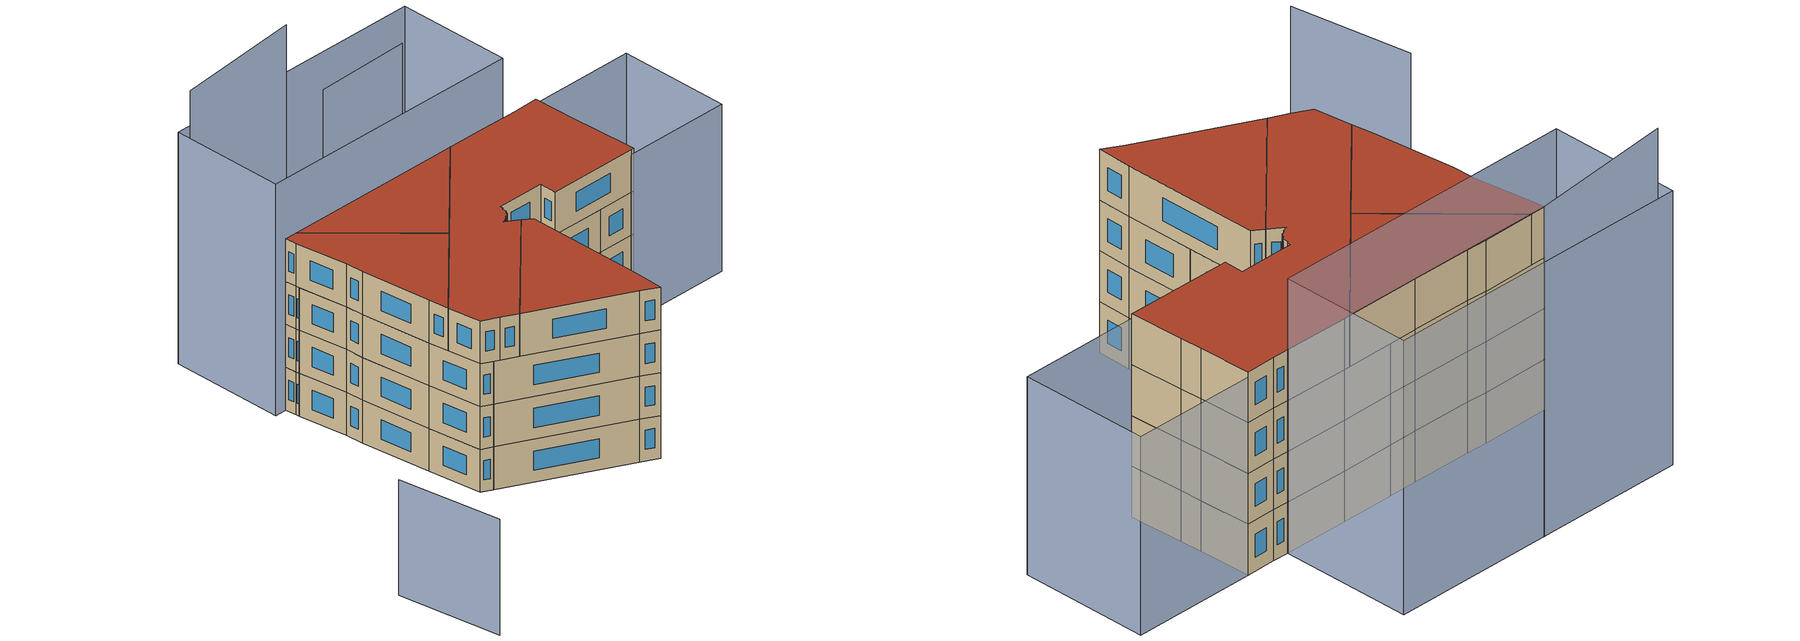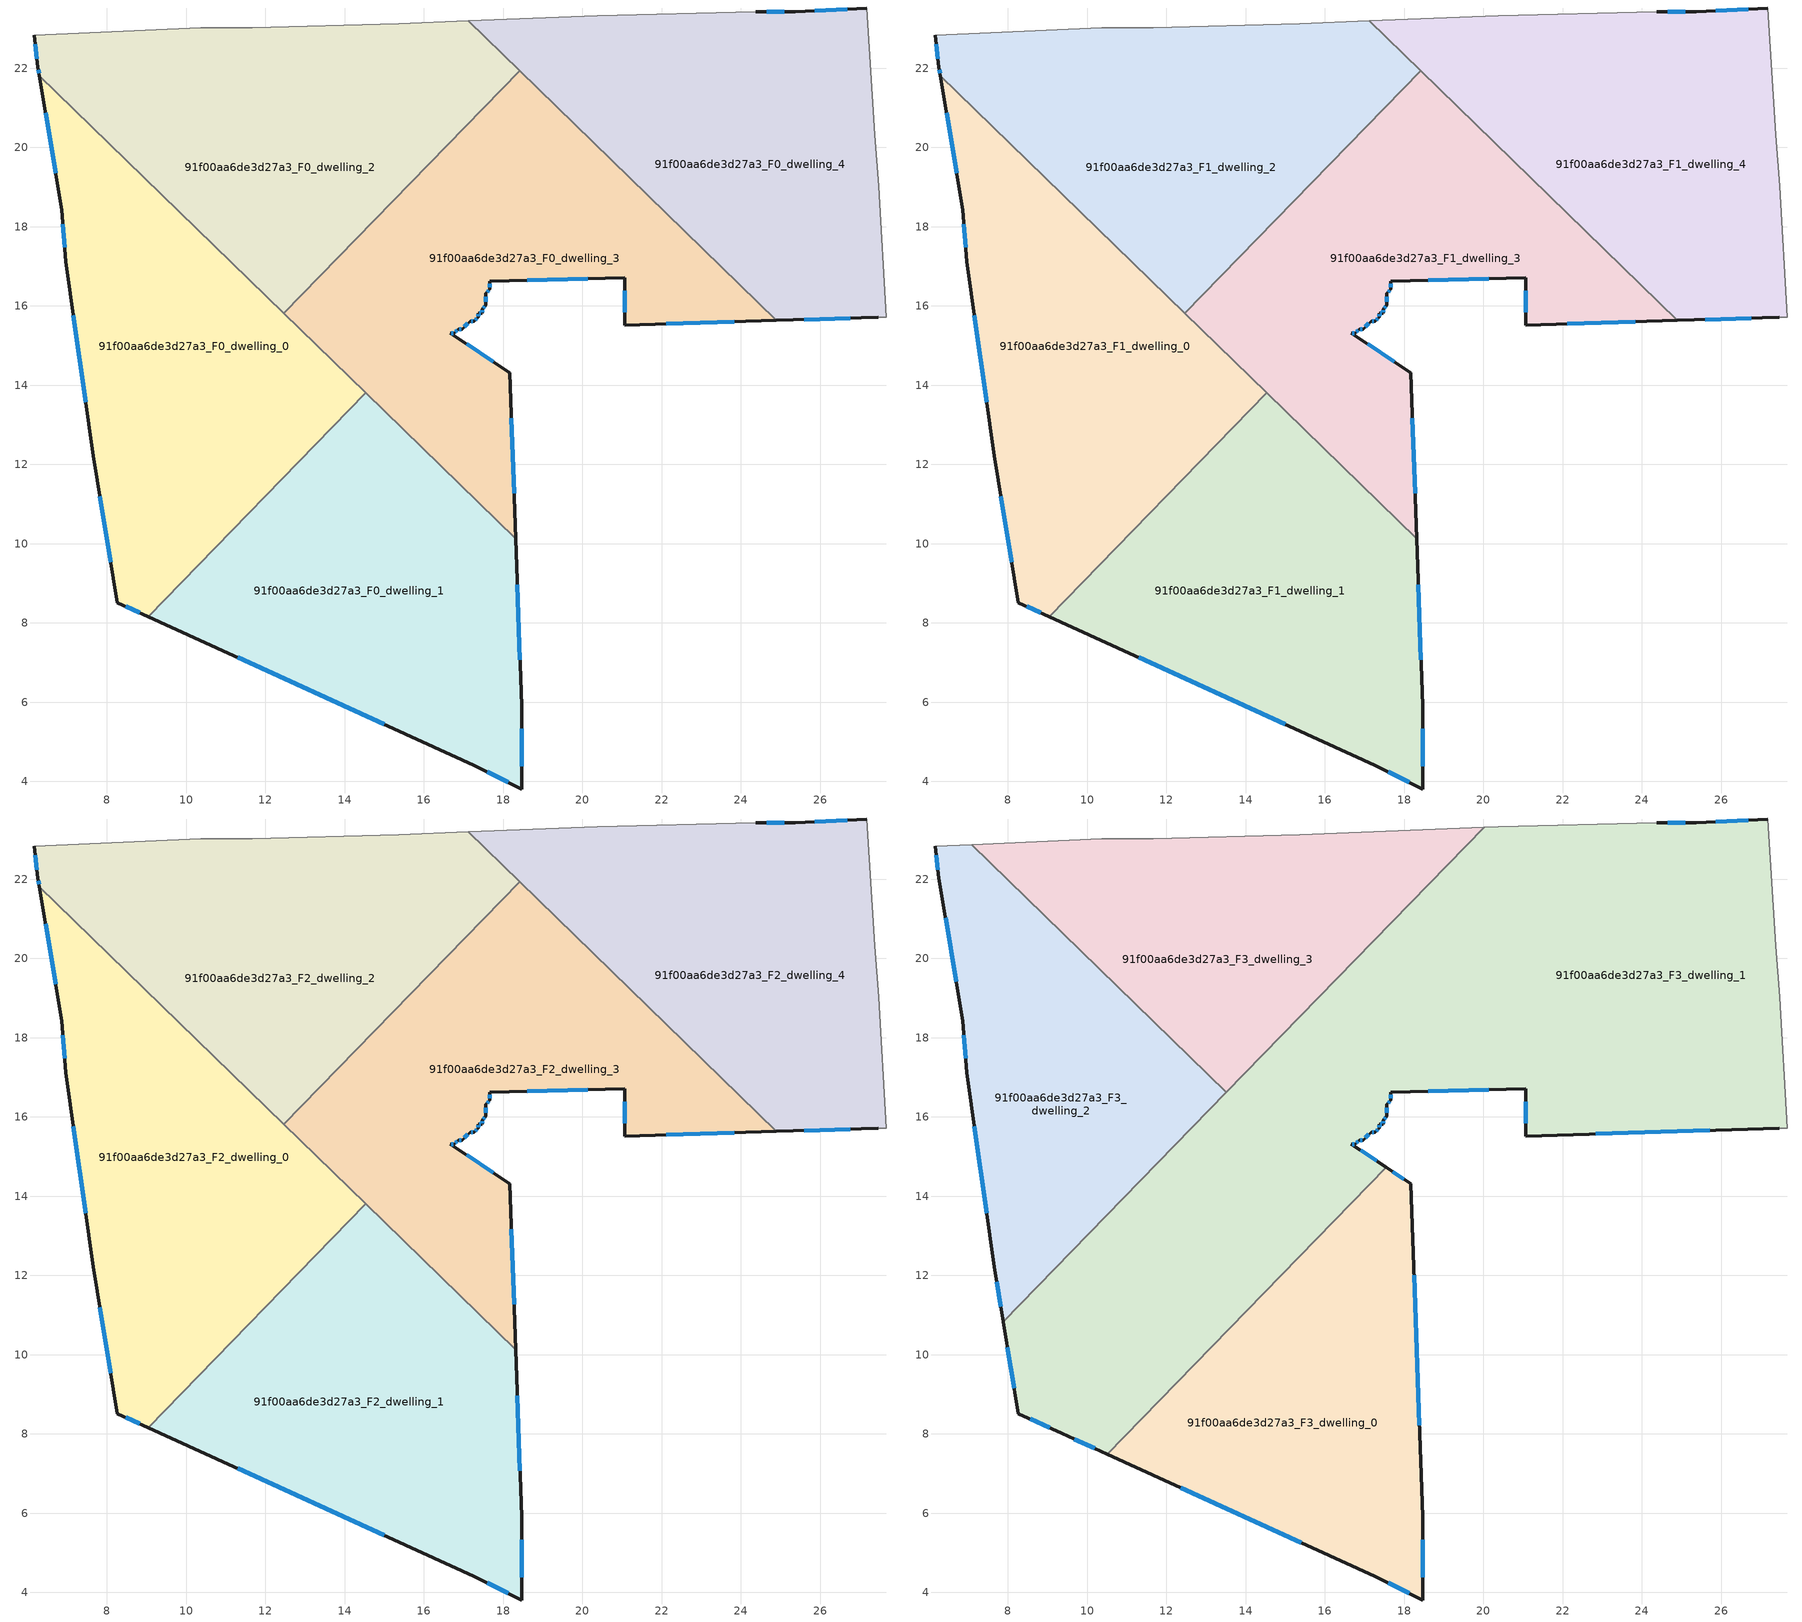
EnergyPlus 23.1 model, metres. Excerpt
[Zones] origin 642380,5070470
91f00aa6de3d27a3_F0_dwelling_0
 floor ground (EU_floor_Construction): 14.53,13.81 9.04,8.16 8.26,8.51 7.66,12.22 6.96,17.12 6.86,18.42 6.3,21.81 z0
 wall outside (EU_wall_Construction): 6.3,21.81 6.86,18.42 6.96,17.12 7.66,12.22 8.26,8.51 9.04,8.16 z0:3
 wall to 91f00aa6de3d27a3_F0_dwelling_1 (EU_wall_Construction): 9.04,8.16 14.53,13.81 z0:3
 wall to 91f00aa6de3d27a3_F0_dwelling_2 (EU_wall_Construction): 12.47,15.81 6.3,21.81 z0:3
 wall to 91f00aa6de3d27a3_F0_dwelling_3 (EU_wall_Construction): 14.53,13.81 12.47,15.81 z0:3
 window (EU_Window_Construction): 7.16,15.77 7.47,13.57 / 6.89,18.06 6.94,17.48 / 6.45,20.88 6.71,19.35 / 8.48,8.42 8.83,8.26 / 7.83,11.2 8.1,9.53 z0.83:2.17
91f00aa6de3d27a3_F0_dwelling_1
 floor ground (EU_floor_Construction): 18.32,10.12 18.47,5.91 18.47,3.81 17.27,4.41 9.04,8.16 14.53,13.81 z0
 wall outside (EU_wall_Construction): 9.04,8.16 17.27,4.41 18.47,3.81 18.47,5.91 18.32,10.12 z0:3
 wall to 91f00aa6de3d27a3_F0_dwelling_3 (EU_wall_Construction): 18.32,10.12 14.53,13.81 z0:3
 window (EU_Window_Construction): 18.43,7.07 18.36,8.96 / 18.47,4.39 18.47,5.33 / 17.6,4.24 18.14,3.97 / 11.3,7.13 15,5.44 z0.83:2.17
91f00aa6de3d27a3_F0_dwelling_2
 floor ground (EU_floor_Construction): 18.42,21.93 12.47,15.81 6.3,21.81 6.26,22.03 6.16,22.83 10.37,23.03 11.67,23.02 15.37,23.12 17.12,23.19 z0
 wall outside (EU_wall_Construction): 6.16,22.83 6.26,22.03 6.3,21.81 z0:3
 wall to 91f00aa6de3d27a3_F0_dwelling_3 (EU_wall_Construction): 12.47,15.81 18.42,21.93 z0:3
 wall adiabatic (EU_wall_Construction): 17.12,23.19 15.37,23.12 11.67,23.02 10.37,23.03 6.16,22.83 z0:3
 wall to 91f00aa6de3d27a3_F0_dwelling_4 (EU_wall_Construction): 18.42,21.93 17.12,23.19 z0:3
 window (EU_Window_Construction): 6.27,21.97 6.29,21.87 / 6.19,22.61 6.24,22.25 z0.83:2.17
91f00aa6de3d27a3_F0_dwelling_3
 floor ground (EU_floor_Construction): 24.89,15.63 21.07,15.52 21.07,16.72 17.67,16.62 17.67,16.42 17.57,16.32 17.57,16.02 17.47,15.92 17.47,15.82 17.37,15.82 17.37,15.72 17.27,15.62 17.17,15.62 16.97,15.42 16.87,15.42 16.77,15.32 16.67,15.32 18.17,14.32 18.32,10.12 12.47,15.81 18.42,21.93 z0
 wall outside (EU_wall_Construction): 18.32,10.12 18.17,14.32 16.67,15.32 16.77,15.32 16.87,15.42 16.97,15.42 17.17,15.62 17.27,15.62 17.37,15.72 17.37,15.82 17.47,15.82 17.47,15.92 17.57,16.02 17.57,16.32 17.67,16.42 17.67,16.62 21.07,16.72 21.07,15.52 24.89,15.63 z0:3
 wall to 91f00aa6de3d27a3_F0_dwelling_4 (EU_wall_Construction): 24.89,15.63 18.42,21.93 z0:3
 window (EU_Window_Construction): 21.07,16.39 21.07,15.85 / 18.61,16.65 20.14,16.69 / 17.67,16.47 17.67,16.56 / 17.6,16.35 17.64,16.39 / 17.57,16.1 17.57,16.24 / 17.5,15.95 17.54,15.99 / 17.47,15.85 17.47,15.89 / 17.4,15.82 17.44,15.82 / 17.37,15.74 17.37,15.79 / 17.3,15.64 17.34,15.69 / 17.2,15.62 17.24,15.62 / 17.02,15.47 17.11,15.56 / 16.9,15.42 16.94,15.42 / 16.8,15.34 16.84,15.39 / 16.7,15.32 16.74,15.32 / 17.76,14.59 17.08,15.04 / 18.28,11.28 18.21,13.16 / 22.12,15.55 23.84,15.6 z0.83:2.17
91f00aa6de3d27a3_F0_dwelling_4
 floor ground (EU_floor_Construction): 27.18,23.52 27.38,20.32 27.48,19.02 27.68,15.71 27.48,15.71 24.89,15.63 17.12,23.19 20.37,23.32 24.38,23.42 25.38,23.42 z0
 wall outside (EU_wall_Construction): 27.18,23.52 25.38,23.42 24.38,23.42 / 24.89,15.63 27.48,15.71 z0:3
 wall adiabatic (EU_wall_Construction): 27.48,15.71 27.68,15.71 27.48,19.02 27.38,20.32 27.18,23.52 / 24.38,23.42 20.37,23.32 17.12,23.19 z0:3
 window (EU_Window_Construction): 26.68,23.49 25.87,23.45 / 25.6,15.66 26.76,15.69 / 25.1,23.42 24.65,23.42 z0.83:2.17
91f00aa6de3d27a3_F1_dwelling_0
 floor to 91f00aa6de3d27a3_F0_dwelling_0 (EU_floor_Construction): 14.53,13.81 9.04,8.16 8.26,8.51 7.66,12.22 6.96,17.12 6.86,18.42 6.3,21.81 z3
 wall outside (EU_wall_Construction): 6.3,21.81 6.86,18.42 6.96,17.12 7.66,12.22 8.26,8.51 9.04,8.16 z3:6
 wall to 91f00aa6de3d27a3_F1_dwelling_1 (EU_wall_Construction): 9.04,8.16 14.53,13.81 z3:6
 wall to 91f00aa6de3d27a3_F1_dwelling_2 (EU_wall_Construction): 12.47,15.81 6.3,21.81 z3:6
 wall to 91f00aa6de3d27a3_F1_dwelling_3 (EU_wall_Construction): 14.53,13.81 12.47,15.81 z3:6
 window (EU_Window_Construction): 7.16,15.77 7.47,13.57 / 6.89,18.06 6.94,17.48 / 6.45,20.88 6.71,19.35 / 8.48,8.42 8.83,8.26 / 7.83,11.2 8.1,9.53 z3.83:5.17
91f00aa6de3d27a3_F1_dwelling_1
 floor to 91f00aa6de3d27a3_F0_dwelling_1 (EU_floor_Construction): 18.32,10.12 18.47,5.91 18.47,3.81 17.27,4.41 9.04,8.16 14.53,13.81 z3
 wall outside (EU_wall_Construction): 9.04,8.16 17.27,4.41 18.47,3.81 18.47,5.91 18.32,10.12 z3:6
 wall to 91f00aa6de3d27a3_F1_dwelling_3 (EU_wall_Construction): 18.32,10.12 14.53,13.81 z3:6
 window (EU_Window_Construction): 18.43,7.07 18.36,8.96 / 18.47,4.39 18.47,5.33 / 17.6,4.24 18.14,3.97 / 11.3,7.13 15,5.44 z3.83:5.17
91f00aa6de3d27a3_F1_dwelling_2
 floor to 91f00aa6de3d27a3_F0_dwelling_2 (EU_floor_Construction): 18.42,21.93 12.47,15.81 6.3,21.81 6.26,22.03 6.16,22.83 10.37,23.03 11.67,23.02 15.37,23.12 17.12,23.19 z3
 wall outside (EU_wall_Construction): 6.16,22.83 6.26,22.03 6.3,21.81 z3:6
 wall to 91f00aa6de3d27a3_F1_dwelling_3 (EU_wall_Construction): 12.47,15.81 18.42,21.93 z3:6
 wall adiabatic (EU_wall_Construction): 17.12,23.19 15.37,23.12 11.67,23.02 10.37,23.03 6.16,22.83 z3:6
 wall to 91f00aa6de3d27a3_F1_dwelling_4 (EU_wall_Construction): 18.42,21.93 17.12,23.19 z3:6
 window (EU_Window_Construction): 6.27,21.97 6.29,21.87 / 6.19,22.61 6.24,22.25 z3.83:5.17
91f00aa6de3d27a3_F1_dwelling_3
 floor to 91f00aa6de3d27a3_F0_dwelling_3 (EU_floor_Construction): 24.89,15.63 21.07,15.52 21.07,16.72 17.67,16.62 17.67,16.42 17.57,16.32 17.57,16.02 17.47,15.92 17.47,15.82 17.37,15.82 17.37,15.72 17.27,15.62 17.17,15.62 16.97,15.42 16.87,15.42 16.77,15.32 16.67,15.32 18.17,14.32 18.32,10.12 12.47,15.81 18.42,21.93 z3
 wall outside (EU_wall_Construction): 18.32,10.12 18.17,14.32 16.67,15.32 16.77,15.32 16.87,15.42 16.97,15.42 17.17,15.62 17.27,15.62 17.37,15.72 17.37,15.82 17.47,15.82 17.47,15.92 17.57,16.02 17.57,16.32 17.67,16.42 17.67,16.62 21.07,16.72 21.07,15.52 24.89,15.63 z3:6
 wall to 91f00aa6de3d27a3_F1_dwelling_4 (EU_wall_Construction): 24.89,15.63 18.42,21.93 z3:6
 window (EU_Window_Construction): 21.07,16.39 21.07,15.85 / 18.61,16.65 20.14,16.69 / 17.67,16.47 17.67,16.56 / 17.6,16.35 17.64,16.39 / 17.57,16.1 17.57,16.24 / 17.5,15.95 17.54,15.99 / 17.47,15.85 17.47,15.89 / 17.4,15.82 17.44,15.82 / 17.37,15.74 17.37,15.79 / 17.3,15.64 17.34,15.69 / 17.2,15.62 17.24,15.62 / 17.02,15.47 17.11,15.56 / 16.9,15.42 16.94,15.42 / 16.8,15.34 16.84,15.39 / 16.7,15.32 16.74,15.32 / 17.76,14.59 17.08,15.04 / 18.28,11.28 18.21,13.16 / 22.12,15.55 23.84,15.6 z3.83:5.17
91f00aa6de3d27a3_F1_dwelling_4
 floor to 91f00aa6de3d27a3_F0_dwelling_4 (EU_floor_Construction): 27.18,23.52 27.38,20.32 27.48,19.02 27.68,15.71 27.48,15.71 24.89,15.63 17.12,23.19 20.37,23.32 24.38,23.42 25.38,23.42 z3
 wall outside (EU_wall_Construction): 27.18,23.52 25.38,23.42 24.38,23.42 / 24.89,15.63 27.48,15.71 z3:6
 wall adiabatic (EU_wall_Construction): 27.48,15.71 27.68,15.71 27.48,19.02 27.38,20.32 27.18,23.52 / 24.38,23.42 20.37,23.32 17.12,23.19 z3:6
 window (EU_Window_Construction): 26.68,23.49 25.87,23.45 / 25.6,15.66 26.76,15.69 / 25.1,23.42 24.65,23.42 z3.83:5.17
91f00aa6de3d27a3_F2_dwelling_0
 floor to 91f00aa6de3d27a3_F1_dwelling_0 (EU_floor_Construction): 14.53,13.81 9.04,8.16 8.26,8.51 7.66,12.22 6.96,17.12 6.86,18.42 6.3,21.81 z6
 wall outside (EU_wall_Construction): 6.3,21.81 6.86,18.42 6.96,17.12 7.66,12.22 8.26,8.51 9.04,8.16 z6:9
 wall to 91f00aa6de3d27a3_F2_dwelling_1 (EU_wall_Construction): 9.04,8.16 14.53,13.81 z6:9
 wall to 91f00aa6de3d27a3_F2_dwelling_2 (EU_wall_Construction): 12.47,15.81 6.3,21.81 z6:9
 wall to 91f00aa6de3d27a3_F2_dwelling_3 (EU_wall_Construction): 14.53,13.81 12.47,15.81 z6:9
 window (EU_Window_Construction): 7.16,15.77 7.47,13.57 / 6.89,18.06 6.94,17.48 / 6.45,20.88 6.71,19.35 / 8.48,8.42 8.83,8.26 / 7.83,11.2 8.1,9.53 z6.83:8.17
91f00aa6de3d27a3_F2_dwelling_1
 floor to 91f00aa6de3d27a3_F1_dwelling_1 (EU_floor_Construction): 18.32,10.12 18.47,5.91 18.47,3.81 17.27,4.41 9.04,8.16 14.53,13.81 z6
 wall outside (EU_wall_Construction): 9.04,8.16 17.27,4.41 18.47,3.81 18.47,5.91 18.32,10.12 z6:9
 wall to 91f00aa6de3d27a3_F2_dwelling_3 (EU_wall_Construction): 18.32,10.12 14.53,13.81 z6:9
 window (EU_Window_Construction): 18.43,7.07 18.36,8.96 / 18.47,4.39 18.47,5.33 / 17.6,4.24 18.14,3.97 / 11.3,7.13 15,5.44 z6.83:8.17
91f00aa6de3d27a3_F2_dwelling_2
 floor to 91f00aa6de3d27a3_F1_dwelling_2 (EU_floor_Construction): 18.42,21.93 12.47,15.81 6.3,21.81 6.26,22.03 6.16,22.83 10.37,23.03 11.67,23.02 15.37,23.12 17.12,23.19 z6
 wall outside (EU_wall_Construction): 6.16,22.83 6.26,22.03 6.3,21.81 z6:9
 wall to 91f00aa6de3d27a3_F2_dwelling_3 (EU_wall_Construction): 12.47,15.81 18.42,21.93 z6:9
 wall adiabatic (EU_wall_Construction): 17.12,23.19 15.37,23.12 11.67,23.02 10.37,23.03 6.16,22.83 z6:9
 wall to 91f00aa6de3d27a3_F2_dwelling_4 (EU_wall_Construction): 18.42,21.93 17.12,23.19 z6:9
 window (EU_Window_Construction): 6.27,21.97 6.29,21.87 / 6.19,22.61 6.24,22.25 z6.83:8.17
91f00aa6de3d27a3_F2_dwelling_3
 floor to 91f00aa6de3d27a3_F1_dwelling_3 (EU_floor_Construction): 24.89,15.63 21.07,15.52 21.07,16.72 17.67,16.62 17.67,16.42 17.57,16.32 17.57,16.02 17.47,15.92 17.47,15.82 17.37,15.82 17.37,15.72 17.27,15.62 17.17,15.62 16.97,15.42 16.87,15.42 16.77,15.32 16.67,15.32 18.17,14.32 18.32,10.12 12.47,15.81 18.42,21.93 z6
 wall outside (EU_wall_Construction): 18.32,10.12 18.17,14.32 16.67,15.32 16.77,15.32 16.87,15.42 16.97,15.42 17.17,15.62 17.27,15.62 17.37,15.72 17.37,15.82 17.47,15.82 17.47,15.92 17.57,16.02 17.57,16.32 17.67,16.42 17.67,16.62 21.07,16.72 21.07,15.52 24.89,15.63 z6:9
 wall to 91f00aa6de3d27a3_F2_dwelling_4 (EU_wall_Construction): 24.89,15.63 18.42,21.93 z6:9
 window (EU_Window_Construction): 21.07,16.39 21.07,15.85 / 18.61,16.65 20.14,16.69 / 17.67,16.47 17.67,16.56 / 17.6,16.35 17.64,16.39 / 17.57,16.1 17.57,16.24 / 17.5,15.95 17.54,15.99 / 17.47,15.85 17.47,15.89 / 17.4,15.82 17.44,15.82 / 17.37,15.74 17.37,15.79 / 17.3,15.64 17.34,15.69 / 17.2,15.62 17.24,15.62 / 17.02,15.47 17.11,15.56 / 16.9,15.42 16.94,15.42 / 16.8,15.34 16.84,15.39 / 16.7,15.32 16.74,15.32 / 17.76,14.59 17.08,15.04 / 18.28,11.28 18.21,13.16 / 22.12,15.55 23.84,15.6 z6.83:8.17
91f00aa6de3d27a3_F2_dwelling_4
 floor to 91f00aa6de3d27a3_F1_dwelling_4 (EU_floor_Construction): 27.18,23.52 27.38,20.32 27.48,19.02 27.68,15.71 27.48,15.71 24.89,15.63 17.12,23.19 20.37,23.32 24.38,23.42 25.38,23.42 z6
 wall outside (EU_wall_Construction): 27.18,23.52 25.38,23.42 24.38,23.42 / 24.89,15.63 27.48,15.71 z6:9
 wall adiabatic (EU_wall_Construction): 27.48,15.71 27.68,15.71 27.48,19.02 27.38,20.32 27.18,23.52 / 24.38,23.42 20.37,23.32 17.12,23.19 z6:9
 window (EU_Window_Construction): 26.68,23.49 25.87,23.45 / 25.6,15.66 26.76,15.69 / 25.1,23.42 24.65,23.42 z6.83:8.17
91f00aa6de3d27a3_F3_dwelling_0
 floor to 91f00aa6de3d27a3_F2_dwelling_1 (EU_floor_Construction): 18.32,10.12 18.47,5.91 18.47,3.81 17.27,4.41 10.51,7.49 15.62,12.75 z9
 floor to 91f00aa6de3d27a3_F2_dwelling_3 (EU_floor_Construction): 18.17,14.32 18.32,10.12 15.62,12.75 17.55,14.73 z9
 wall outside (EU_wall_Construction): 10.51,7.49 17.27,4.41 18.47,3.81 18.47,5.91 18.17,14.32 17.55,14.73 z9:12
 wall to 91f00aa6de3d27a3_F3_dwelling_1 (EU_wall_Construction): 17.55,14.73 10.51,7.49 z9:12
 window (EU_Window_Construction): 18.39,8.22 18.25,12 / 18.47,4.39 18.47,5.33 / 17.6,4.24 18.14,3.97 / 12.37,6.64 15.41,5.26 / 18,14.43 17.72,14.62 z9.83:11.17
 roof outside (EU_roof_Construction): 18.47,3.81 18.47,5.91 18.17,14.32 17.55,14.73 10.51,7.49 17.27,4.41 z12
91f00aa6de3d27a3_F3_dwelling_1
 floor to 91f00aa6de3d27a3_F2_dwelling_4 (EU_floor_Construction): 27.18,23.52 27.38,20.32 27.48,19.02 27.68,15.71 27.48,15.71 24.89,15.64 18.55,21.8 20.03,23.31 20.37,23.32 24.38,23.42 25.38,23.42 z9
 floor to 91f00aa6de3d27a3_F2_dwelling_3 (EU_floor_Construction): 24.89,15.64 21.07,15.52 21.07,16.72 17.67,16.62 17.67,16.42 17.57,16.32 17.57,16.02 17.47,15.92 17.47,15.82 17.37,15.82 17.37,15.72 17.27,15.62 17.17,15.62 16.97,15.42 16.87,15.42 16.77,15.32 16.67,15.32 17.55,14.73 15.62,12.75 12.61,15.68 18.55,21.8 z9
 floor to 91f00aa6de3d27a3_F2_dwelling_0 (EU_floor_Construction): 14.53,13.81 9.04,8.16 8.26,8.51 7.89,10.83 12.61,15.68 z9
 floor to 91f00aa6de3d27a3_F2_dwelling_1 (EU_floor_Construction): 15.62,12.75 10.51,7.49 9.04,8.16 14.53,13.81 z9
 wall outside (EU_wall_Construction): 17.55,14.73 16.67,15.32 16.77,15.32 16.87,15.42 16.97,15.42 17.17,15.62 17.27,15.62 17.37,15.72 17.37,15.82 17.47,15.82 17.47,15.92 17.57,16.02 17.57,16.32 17.67,16.42 17.67,16.62 21.07,16.72 21.07,15.52 27.48,15.71 / 7.89,10.83 8.26,8.51 9.36,8.01 10.51,7.49 / 27.18,23.52 25.38,23.42 24.38,23.42 z9:12
 wall adiabatic (EU_wall_Construction): 27.48,15.71 27.68,15.71 27.48,19.02 27.38,20.32 27.18,23.52 / 24.38,23.42 20.37,23.32 20.03,23.31 z9:12
 wall to 91f00aa6de3d27a3_F3_dwelling_3 (EU_wall_Construction): 20.03,23.31 13.52,16.62 z9:12
 wall to 91f00aa6de3d27a3_F3_dwelling_2 (EU_wall_Construction): 13.52,16.62 7.89,10.83 z9:12
 window (EU_Window_Construction): 22.83,15.57 25.71,15.66 / 21.07,16.39 21.07,15.85 / 18.61,16.65 20.14,16.69 / 17.67,16.47 17.67,16.56 / 17.6,16.35 17.64,16.39 / 17.57,16.1 17.57,16.24 / 17.5,15.95 17.54,15.99 / 17.47,15.85 17.47,15.89 / 17.4,15.82 17.44,15.82 / 17.37,15.74 17.37,15.79 / 17.3,15.64 17.34,15.69 / 17.2,15.62 17.24,15.62 / 17.02,15.47 17.11,15.56 / 16.9,15.42 16.94,15.42 / 16.8,15.34 16.84,15.39 / 16.7,15.32 16.74,15.32 / 17.31,14.89 16.91,15.16 / 9.68,7.87 10.19,7.63 / 8.56,8.38 9.06,8.15 / 7.99,10.19 8.16,9.15 / 25.1,23.42 24.65,23.42 / 26.68,23.49 25.87,23.45 z9.83:11.17
 roof outside (EU_roof_Construction): 27.68,15.71 27.48,19.02 27.38,20.32 27.18,23.52 25.38,23.42 24.38,23.42 20.37,23.32 20.03,23.31 7.89,10.83 8.26,8.51 9.36,8.01 10.51,7.49 17.55,14.73 16.67,15.32 16.77,15.32 16.87,15.42 16.97,15.42 17.17,15.62 17.27,15.62 17.37,15.72 17.37,15.82 17.47,15.82 17.47,15.92 17.57,16.02 17.57,16.32 17.67,16.42 17.67,16.62 21.07,16.72 21.07,15.52 27.48,15.71 z12
91f00aa6de3d27a3_F3_dwelling_2
 floor to 91f00aa6de3d27a3_F2_dwelling_0 (EU_floor_Construction): 12.6,15.68 7.89,10.83 7.66,12.22 6.96,17.12 6.86,18.42 6.3,21.81 z9
 floor to 91f00aa6de3d27a3_F2_dwelling_2 (EU_floor_Construction): 13.38,16.75 12.47,15.81 6.3,21.81 6.26,22.03 6.16,22.83 7.09,22.87 z9
 floor to 91f00aa6de3d27a3_F2_dwelling_3 (EU_floor_Construction): 13.52,16.62 12.6,15.68 12.47,15.81 13.38,16.75 z9
 wall outside (EU_wall_Construction): 6.16,22.83 6.26,22.03 6.86,18.42 6.96,17.12 7.66,12.22 7.89,10.83 z9:12
 wall adiabatic (EU_wall_Construction): 7.09,22.87 6.16,22.83 z9:12
 wall to 91f00aa6de3d27a3_F3_dwelling_3 (EU_wall_Construction): 13.52,16.62 7.09,22.87 z9:12
 window (EU_Window_Construction): 6.19,22.61 6.24,22.25 / 7.72,11.83 7.82,11.21 / 7.16,15.77 7.47,13.57 / 6.89,18.06 6.94,17.48 / 6.43,21.03 6.7,19.41 z9.83:11.17
 roof outside (EU_roof_Construction): 7.89,10.83 13.52,16.62 7.09,22.87 6.16,22.83 6.26,22.03 6.86,18.42 6.96,17.12 7.66,12.22 z12
91f00aa6de3d27a3_F3_dwelling_3
 floor to 91f00aa6de3d27a3_F2_dwelling_2 (EU_floor_Construction): 18.42,21.93 13.38,16.75 7.09,22.87 10.37,23.03 11.67,23.02 15.37,23.12 17.12,23.19 z9
 floor to 91f00aa6de3d27a3_F2_dwelling_4 (EU_floor_Construction): 20.03,23.31 18.55,21.8 17.12,23.19 z9
 floor to 91f00aa6de3d27a3_F2_dwelling_3 (EU_floor_Construction): 18.55,21.8 13.52,16.62 13.38,16.75 18.42,21.93 z9
 wall adiabatic (EU_wall_Construction): 20.03,23.31 15.37,23.12 11.67,23.02 10.37,23.03 7.09,22.87 z9:12
 roof outside (EU_roof_Construction): 13.52,16.62 20.03,23.31 15.37,23.12 11.67,23.02 10.37,23.03 7.09,22.87 z12
shading: -2.86,3.82 -1.55,-3.39 z0:8.1; 27.18,23.52 34.78,23.76 / 34.78,23.76 35.03,15.91 / 35.03,15.91 27.43,15.66 / 27.43,15.66 27.18,23.52 z0:11.7; 5.07,30.83 24.11,31.45 / 24.11,31.45 24.38,23.42 / 24.38,23.42 5.33,22.8 / 5.33,22.8 5.07,30.83 z0:16.2; 14.17,31.13 5.17,29.89 z0:19.5; 23.9,31.43 17.06,31.02 z0:13.7
[Building]
EU S2 Campaign: North Axis=0; Terrain=City; Solar Distribution=FullExterior
[Site:Location]
Lyon-Bron: Latitude=45.75; Longitude=5; Time Zone=1; Elevation=198
[SizingPeriod:WeatherFileDays]
AnnualSizingPeriod: Begin Month=1; Begin Day of Month=1; End Month=12; End Day of Month=31; Day of Week for Start Day=Monday; Use Weather File Daylight Saving Period=No; Use Weather File Rain and Snow Indicators=No
[MATERIAL]
EU_InternalMass_Material: Roughness=MediumRough; Thickness=0.1; Conductivity=1; Density=1800; Specific Heat=900; Thermal Absorptance=0.9; Solar Absorptance=0.7; Visible Absorptance=0.7
[MATERIAL:NOMASS] Roughness=MediumRough; Thermal Absorptance=0.9; Solar Absorptance=0.7; Visible Absorptance=0.7
Name | Thermal Resistance
EU_wall_NoMass | 0.87146
EU_roof_NoMass | 0.842276
EU_floor_NoMass | 0.496999
[WINDOWMATERIAL:SIMPLEGLAZINGSYSTEM]
EU_Window_SimpleGlazing: UFactor=2.2525; Solar Heat Gain Coefficient=0.76; Visible Transmittance=0.76
[CONSTRUCTION]
EU_wall_Construction: EU_wall_NoMass
EU_roof_Construction: EU_roof_NoMass
EU_floor_Construction: EU_floor_NoMass
EU_Window_Construction: EU_Window_SimpleGlazing
EU_InternalMass_Construction: EU_InternalMass_Material
[ZONE] Type=1; Multiplier=1; Ceiling Height=autocalculate; Floor Area=autocalculate; Part of Total Floor Area=Yes
Name | Volume
91f00aa6de3d27a3_F0_dwelling_0; 91f00aa6de3d27a3_F1_dwelling_0; 91f00aa6de3d27a3_F2_dwelling_0 | 150.603
91f00aa6de3d27a3_F3_dwelling_0 | 135.282
91f00aa6de3d27a3_F0_dwelling_1; 91f00aa6de3d27a3_F1_dwelling_1; 91f00aa6de3d27a3_F2_dwelling_1 | 150.556
91f00aa6de3d27a3_F3_dwelling_1 | 366.673
91f00aa6de3d27a3_F0_dwelling_2; 91f00aa6de3d27a3_F1_dwelling_2; 91f00aa6de3d27a3_F2_dwelling_2 | 150.593
91f00aa6de3d27a3_F3_dwelling_2 | 125.501
91f00aa6de3d27a3_F0_dwelling_3; 91f00aa6de3d27a3_F1_dwelling_3; 91f00aa6de3d27a3_F2_dwelling_3 | 150.582
91f00aa6de3d27a3_F3_dwelling_3 | 125.493
91f00aa6de3d27a3_F0_dwelling_4; 91f00aa6de3d27a3_F1_dwelling_4; 91f00aa6de3d27a3_F2_dwelling_4 | 150.602
[INTERNALMASS] Construction=EU_InternalMass_Construction
Name | Zone or ZoneList | Surface Area
91f00aa6de3d27a3_F0_dwelling_0_EU_InternalMass | 91f00aa6de3d27a3_F0_dwelling_0 | 50.2011
91f00aa6de3d27a3_F0_dwelling_1_EU_InternalMass | 91f00aa6de3d27a3_F0_dwelling_1 | 50.2019
91f00aa6de3d27a3_F0_dwelling_2_EU_InternalMass | 91f00aa6de3d27a3_F0_dwelling_2 | 50.1978
91f00aa6de3d27a3_F0_dwelling_3_EU_InternalMass | 91f00aa6de3d27a3_F0_dwelling_3 | 50.1933
91f00aa6de3d27a3_F0_dwelling_4_EU_InternalMass | 91f00aa6de3d27a3_F0_dwelling_4 | 50.2005
91f00aa6de3d27a3_F1_dwelling_0_EU_InternalMass | 91f00aa6de3d27a3_F1_dwelling_0 | 50.2011
91f00aa6de3d27a3_F1_dwelling_1_EU_InternalMass | 91f00aa6de3d27a3_F1_dwelling_1 | 50.2019
91f00aa6de3d27a3_F1_dwelling_2_EU_InternalMass | 91f00aa6de3d27a3_F1_dwelling_2 | 50.1978
91f00aa6de3d27a3_F1_dwelling_3_EU_InternalMass | 91f00aa6de3d27a3_F1_dwelling_3 | 50.1933
91f00aa6de3d27a3_F1_dwelling_4_EU_InternalMass | 91f00aa6de3d27a3_F1_dwelling_4 | 50.2005
91f00aa6de3d27a3_F2_dwelling_0_EU_InternalMass | 91f00aa6de3d27a3_F2_dwelling_0 | 50.2011
91f00aa6de3d27a3_F2_dwelling_1_EU_InternalMass | 91f00aa6de3d27a3_F2_dwelling_1 | 50.2019
91f00aa6de3d27a3_F2_dwelling_2_EU_InternalMass | 91f00aa6de3d27a3_F2_dwelling_2 | 50.1978
91f00aa6de3d27a3_F2_dwelling_3_EU_InternalMass | 91f00aa6de3d27a3_F2_dwelling_3 | 50.1933
91f00aa6de3d27a3_F2_dwelling_4_EU_InternalMass | 91f00aa6de3d27a3_F2_dwelling_4 | 50.2005
91f00aa6de3d27a3_F3_dwelling_0_EU_InternalMass | 91f00aa6de3d27a3_F3_dwelling_0 | 45.1052
91f00aa6de3d27a3_F3_dwelling_1_EU_InternalMass | 91f00aa6de3d27a3_F3_dwelling_1 | 122.224
91f00aa6de3d27a3_F3_dwelling_2_EU_InternalMass | 91f00aa6de3d27a3_F3_dwelling_2 | 41.8345
91f00aa6de3d27a3_F3_dwelling_3_EU_InternalMass | 91f00aa6de3d27a3_F3_dwelling_3 | 41.8309
[OTHEREQUIPMENT] Fuel Type=Electricity; Design Level Calculation Method=Watts/Area; Power per Zone Floor Area=1; Fraction Latent=0; Fraction Radiant=0; Fraction Lost=0; Carbon Dioxide Generation Rate=0; EndUse Subcategory=EU_Step8_InternalGains
Name | Zone or ZoneList or Space or SpaceList | Schedule
EU_Step8_InternalGain_91f00aa6de3d27a3_F0_dwelling_0_f000 | 91f00aa6de3d27a3_F0_dwelling_0 | EU_Step8_GainSchedule_91f00aa6de3d27a3_F0_dwelling_0_f000
EU_Step8_InternalGain_91f00aa6de3d27a3_F0_dwelling_1_f000 | 91f00aa6de3d27a3_F0_dwelling_1 | EU_Step8_GainSchedule_91f00aa6de3d27a3_F0_dwelling_1_f000
EU_Step8_InternalGain_91f00aa6de3d27a3_F0_dwelling_2_f000 | 91f00aa6de3d27a3_F0_dwelling_2 | EU_Step8_GainSchedule_91f00aa6de3d27a3_F0_dwelling_2_f000
EU_Step8_InternalGain_91f00aa6de3d27a3_F0_dwelling_3_f000 | 91f00aa6de3d27a3_F0_dwelling_3 | EU_Step8_GainSchedule_91f00aa6de3d27a3_F0_dwelling_3_f000
EU_Step8_InternalGain_91f00aa6de3d27a3_F0_dwelling_4_f000 | 91f00aa6de3d27a3_F0_dwelling_4 | EU_Step8_GainSchedule_91f00aa6de3d27a3_F0_dwelling_4_f000
EU_Step8_InternalGain_91f00aa6de3d27a3_F1_dwelling_0_f000 | 91f00aa6de3d27a3_F1_dwelling_0 | EU_Step8_GainSchedule_91f00aa6de3d27a3_F1_dwelling_0_f000
EU_Step8_InternalGain_91f00aa6de3d27a3_F1_dwelling_1_f000 | 91f00aa6de3d27a3_F1_dwelling_1 | EU_Step8_GainSchedule_91f00aa6de3d27a3_F1_dwelling_1_f000
EU_Step8_InternalGain_91f00aa6de3d27a3_F1_dwelling_2_f000 | 91f00aa6de3d27a3_F1_dwelling_2 | EU_Step8_GainSchedule_91f00aa6de3d27a3_F1_dwelling_2_f000
EU_Step8_InternalGain_91f00aa6de3d27a3_F1_dwelling_3_f000 | 91f00aa6de3d27a3_F1_dwelling_3 | EU_Step8_GainSchedule_91f00aa6de3d27a3_F1_dwelling_3_f000
EU_Step8_InternalGain_91f00aa6de3d27a3_F1_dwelling_4_f000 | 91f00aa6de3d27a3_F1_dwelling_4 | EU_Step8_GainSchedule_91f00aa6de3d27a3_F1_dwelling_4_f000
EU_Step8_InternalGain_91f00aa6de3d27a3_F2_dwelling_0_f000 | 91f00aa6de3d27a3_F2_dwelling_0 | EU_Step8_GainSchedule_91f00aa6de3d27a3_F2_dwelling_0_f000
EU_Step8_InternalGain_91f00aa6de3d27a3_F2_dwelling_1_f000 | 91f00aa6de3d27a3_F2_dwelling_1 | EU_Step8_GainSchedule_91f00aa6de3d27a3_F2_dwelling_1_f000
EU_Step8_InternalGain_91f00aa6de3d27a3_F2_dwelling_2_f000 | 91f00aa6de3d27a3_F2_dwelling_2 | EU_Step8_GainSchedule_91f00aa6de3d27a3_F2_dwelling_2_f000
EU_Step8_InternalGain_91f00aa6de3d27a3_F2_dwelling_3_f000 | 91f00aa6de3d27a3_F2_dwelling_3 | EU_Step8_GainSchedule_91f00aa6de3d27a3_F2_dwelling_3_f000
EU_Step8_InternalGain_91f00aa6de3d27a3_F2_dwelling_4_f000 | 91f00aa6de3d27a3_F2_dwelling_4 | EU_Step8_GainSchedule_91f00aa6de3d27a3_F2_dwelling_4_f000
EU_Step8_InternalGain_91f00aa6de3d27a3_F3_dwelling_0_f000 | 91f00aa6de3d27a3_F3_dwelling_0 | EU_Step8_GainSchedule_91f00aa6de3d27a3_F3_dwelling_0_f000
EU_Step8_InternalGain_91f00aa6de3d27a3_F3_dwelling_1_f000 | 91f00aa6de3d27a3_F3_dwelling_1 | EU_Step8_GainSchedule_91f00aa6de3d27a3_F3_dwelling_1_f000
EU_Step8_InternalGain_91f00aa6de3d27a3_F3_dwelling_2_f000 | 91f00aa6de3d27a3_F3_dwelling_2 | EU_Step8_GainSchedule_91f00aa6de3d27a3_F3_dwelling_2_f000
EU_Step8_InternalGain_91f00aa6de3d27a3_F3_dwelling_3_f000 | 91f00aa6de3d27a3_F3_dwelling_3 | EU_Step8_GainSchedule_91f00aa6de3d27a3_F3_dwelling_3_f000
[ZONEVENTILATION:DESIGNFLOWRATE] Schedule=EU_AlwaysOn; Design Flow Rate Calculation Method=AirChanges/Hour; Air Changes per Hour=0.425; Ventilation Type=Natural; Fan Pressure Rise=0; Fan Total Efficiency=1; Constant Term Coefficient=1; Temperature Term Coefficient=0; Velocity Term Coefficient=0; Velocity Squared Term Coefficient=0; Minimum Indoor Temperature=-100; Maximum Indoor Temperature=100; Delta Temperature=-100; Minimum Outdoor Temperature=-100; Maximum Outdoor Temperature=100; Maximum Wind Speed=40
Name | Zone or ZoneList or Space or SpaceList
EU_ConstantAir_91f00aa6de3d27a3_F0_dwelling_0 | 91f00aa6de3d27a3_F0_dwelling_0
EU_ConstantAir_91f00aa6de3d27a3_F0_dwelling_1 | 91f00aa6de3d27a3_F0_dwelling_1
EU_ConstantAir_91f00aa6de3d27a3_F0_dwelling_2 | 91f00aa6de3d27a3_F0_dwelling_2
EU_ConstantAir_91f00aa6de3d27a3_F0_dwelling_3 | 91f00aa6de3d27a3_F0_dwelling_3
EU_ConstantAir_91f00aa6de3d27a3_F0_dwelling_4 | 91f00aa6de3d27a3_F0_dwelling_4
EU_ConstantAir_91f00aa6de3d27a3_F1_dwelling_0 | 91f00aa6de3d27a3_F1_dwelling_0
EU_ConstantAir_91f00aa6de3d27a3_F1_dwelling_1 | 91f00aa6de3d27a3_F1_dwelling_1
EU_ConstantAir_91f00aa6de3d27a3_F1_dwelling_2 | 91f00aa6de3d27a3_F1_dwelling_2
EU_ConstantAir_91f00aa6de3d27a3_F1_dwelling_3 | 91f00aa6de3d27a3_F1_dwelling_3
EU_ConstantAir_91f00aa6de3d27a3_F1_dwelling_4 | 91f00aa6de3d27a3_F1_dwelling_4
EU_ConstantAir_91f00aa6de3d27a3_F2_dwelling_0 | 91f00aa6de3d27a3_F2_dwelling_0
EU_ConstantAir_91f00aa6de3d27a3_F2_dwelling_1 | 91f00aa6de3d27a3_F2_dwelling_1
EU_ConstantAir_91f00aa6de3d27a3_F2_dwelling_2 | 91f00aa6de3d27a3_F2_dwelling_2
EU_ConstantAir_91f00aa6de3d27a3_F2_dwelling_3 | 91f00aa6de3d27a3_F2_dwelling_3
EU_ConstantAir_91f00aa6de3d27a3_F2_dwelling_4 | 91f00aa6de3d27a3_F2_dwelling_4
EU_ConstantAir_91f00aa6de3d27a3_F3_dwelling_0 | 91f00aa6de3d27a3_F3_dwelling_0
EU_ConstantAir_91f00aa6de3d27a3_F3_dwelling_1 | 91f00aa6de3d27a3_F3_dwelling_1
EU_ConstantAir_91f00aa6de3d27a3_F3_dwelling_2 | 91f00aa6de3d27a3_F3_dwelling_2
EU_ConstantAir_91f00aa6de3d27a3_F3_dwelling_3 | 91f00aa6de3d27a3_F3_dwelling_3
[HVACTEMPLATE:THERMOSTAT] Constant Heating Setpoint=20; Constant Cooling Setpoint=50
EU_HeatOnly_91f00aa6de3d27a3_F0_dwelling_0; EU_HeatOnly_91f00aa6de3d27a3_F0_dwelling_1; EU_HeatOnly_91f00aa6de3d27a3_F0_dwelling_2; EU_HeatOnly_91f00aa6de3d27a3_F0_dwelling_3; EU_HeatOnly_91f00aa6de3d27a3_F0_dwelling_4; EU_HeatOnly_91f00aa6de3d27a3_F1_dwelling_0; EU_HeatOnly_91f00aa6de3d27a3_F1_dwelling_1; EU_HeatOnly_91f00aa6de3d27a3_F1_dwelling_2; EU_HeatOnly_91f00aa6de3d27a3_F1_dwelling_3; EU_HeatOnly_91f00aa6de3d27a3_F1_dwelling_4; EU_HeatOnly_91f00aa6de3d27a3_F2_dwelling_0; EU_HeatOnly_91f00aa6de3d27a3_F2_dwelling_1; EU_HeatOnly_91f00aa6de3d27a3_F2_dwelling_2; EU_HeatOnly_91f00aa6de3d27a3_F2_dwelling_3; EU_HeatOnly_91f00aa6de3d27a3_F2_dwelling_4; EU_HeatOnly_91f00aa6de3d27a3_F3_dwelling_0; EU_HeatOnly_91f00aa6de3d27a3_F3_dwelling_1; EU_HeatOnly_91f00aa6de3d27a3_F3_dwelling_2; EU_HeatOnly_91f00aa6de3d27a3_F3_dwelling_3
[HVACTEMPLATE:ZONE:IDEALLOADSAIRSYSTEM] System Availability Schedule=EU_AlwaysOn; Maximum Heating Supply Air Temperature=50; Minimum Cooling Supply Air Temperature=13; Maximum Heating Supply Air Humidity Ratio=0.0156; Minimum Cooling Supply Air Humidity Ratio=0.0077; Heating Limit=NoLimit; Cooling Limit=NoLimit; Heating Availability Schedule=EU_AlwaysOn; Cooling Availability Schedule=EU_CoolingOff; Dehumidification Control Type=ConstantSensibleHeatRatio; Cooling Sensible Heat Ratio=0.7; Dehumidification Setpoint=60; Humidification Control Type=None; Humidification Setpoint=30; Outdoor Air Method=None; Outdoor Air Flow Rate per Person=0.00944; Outdoor Air Flow Rate per Zone Floor Area=0; Outdoor Air Flow Rate per Zone=0; Demand Controlled Ventilation Type=None; Outdoor Air Economizer Type=NoEconomizer; Heat Recovery Type=None; Sensible Heat Recovery Effectiveness=0.7; Latent Heat Recovery Effectiveness=0.65
Name | Template Thermostat
91f00aa6de3d27a3_F0_dwelling_0 | EU_HeatOnly_91f00aa6de3d27a3_F0_dwelling_0
91f00aa6de3d27a3_F0_dwelling_1 | EU_HeatOnly_91f00aa6de3d27a3_F0_dwelling_1
91f00aa6de3d27a3_F0_dwelling_2 | EU_HeatOnly_91f00aa6de3d27a3_F0_dwelling_2
91f00aa6de3d27a3_F0_dwelling_3 | EU_HeatOnly_91f00aa6de3d27a3_F0_dwelling_3
91f00aa6de3d27a3_F0_dwelling_4 | EU_HeatOnly_91f00aa6de3d27a3_F0_dwelling_4
91f00aa6de3d27a3_F1_dwelling_0 | EU_HeatOnly_91f00aa6de3d27a3_F1_dwelling_0
91f00aa6de3d27a3_F1_dwelling_1 | EU_HeatOnly_91f00aa6de3d27a3_F1_dwelling_1
91f00aa6de3d27a3_F1_dwelling_2 | EU_HeatOnly_91f00aa6de3d27a3_F1_dwelling_2
91f00aa6de3d27a3_F1_dwelling_3 | EU_HeatOnly_91f00aa6de3d27a3_F1_dwelling_3
91f00aa6de3d27a3_F1_dwelling_4 | EU_HeatOnly_91f00aa6de3d27a3_F1_dwelling_4
91f00aa6de3d27a3_F2_dwelling_0 | EU_HeatOnly_91f00aa6de3d27a3_F2_dwelling_0
91f00aa6de3d27a3_F2_dwelling_1 | EU_HeatOnly_91f00aa6de3d27a3_F2_dwelling_1
91f00aa6de3d27a3_F2_dwelling_2 | EU_HeatOnly_91f00aa6de3d27a3_F2_dwelling_2
91f00aa6de3d27a3_F2_dwelling_3 | EU_HeatOnly_91f00aa6de3d27a3_F2_dwelling_3
91f00aa6de3d27a3_F2_dwelling_4 | EU_HeatOnly_91f00aa6de3d27a3_F2_dwelling_4
91f00aa6de3d27a3_F3_dwelling_0 | EU_HeatOnly_91f00aa6de3d27a3_F3_dwelling_0
91f00aa6de3d27a3_F3_dwelling_1 | EU_HeatOnly_91f00aa6de3d27a3_F3_dwelling_1
91f00aa6de3d27a3_F3_dwelling_2 | EU_HeatOnly_91f00aa6de3d27a3_F3_dwelling_2
91f00aa6de3d27a3_F3_dwelling_3 | EU_HeatOnly_91f00aa6de3d27a3_F3_dwelling_3
[SIZING:ZONE] Zone Cooling Design Supply Air Temperature Input Method=SupplyAirTemperature; Zone Cooling Design Supply Air Temperature=13; Zone Heating Design Supply Air Temperature Input Method=SupplyAirTemperature; Zone Heating Design Supply Air Temperature=50; Zone Cooling Design Supply Air Humidity Ratio=0.008; Zone Heating Design Supply Air Humidity Ratio=0.008; Cooling Design Air Flow Method=DesignDay; Cooling Design Air Flow Rate=0; Cooling Minimum Air Flow per Zone Floor Area=0.000762; Cooling Minimum Air Flow=0; Cooling Minimum Air Flow Fraction=0.2; Heating Design Air Flow Method=DesignDay; Heating Design Air Flow Rate=0; Heating Maximum Air Flow per Zone Floor Area=0.002032; Heating Maximum Air Flow=0.141576; Heating Maximum Air Flow Fraction=0.3; Account for Dedicated Outdoor Air System=No; Dedicated Outdoor Air System Control Strategy=NeutralSupplyAir; Dedicated Outdoor Air Low Setpoint Temperature for Design=autosize; Dedicated Outdoor Air High Setpoint Temperature for Design=autosize; Zone Load Sizing Method=Sensible Load Only No Latent Load; Zone Latent Cooling Design Supply Air Humidity Ratio Input Method=HumidityRatioDifference; Zone Cooling Design Supply Air Humidity Ratio Difference=0.005; Zone Latent Heating Design Supply Air Humidity Ratio Input Method=HumidityRatioDifference; Zone Humidification Design Supply Air Humidity Ratio Difference=0.005
91f00aa6de3d27a3_F0_dwelling_0; 91f00aa6de3d27a3_F0_dwelling_1; 91f00aa6de3d27a3_F0_dwelling_2; 91f00aa6de3d27a3_F0_dwelling_3; 91f00aa6de3d27a3_F0_dwelling_4; 91f00aa6de3d27a3_F1_dwelling_0; 91f00aa6de3d27a3_F1_dwelling_1; 91f00aa6de3d27a3_F1_dwelling_2; 91f00aa6de3d27a3_F1_dwelling_3; 91f00aa6de3d27a3_F1_dwelling_4; 91f00aa6de3d27a3_F2_dwelling_0; 91f00aa6de3d27a3_F2_dwelling_1; 91f00aa6de3d27a3_F2_dwelling_2; 91f00aa6de3d27a3_F2_dwelling_3; 91f00aa6de3d27a3_F2_dwelling_4; 91f00aa6de3d27a3_F3_dwelling_0; 91f00aa6de3d27a3_F3_dwelling_1; 91f00aa6de3d27a3_F3_dwelling_2; 91f00aa6de3d27a3_F3_dwelling_3
[SCHEDULE:CONSTANT]
Name | Hourly Value
EU_AlwaysOn | 1
EU_CoolingOff | 0
[SCHEDULE:FILE] Column Number=1; Rows to Skip at Top=0; Number of Hours of Data=8760; Column Separator=Comma; Interpolate to Timestep=No; Minutes per Item=60; Adjust Schedule for Daylight Savings=Yes
Name | File
EU_Step8_GainSchedule_91f00aa6de3d27a3_F0_dwelling_0_f000 | ../../schedules/91f00aa6de3d27a3/91f00aa6de3d27a3_F0_dwelling_0_f000_gain.csv
EU_Step8_GainSchedule_91f00aa6de3d27a3_F0_dwelling_1_f000 | ../../schedules/91f00aa6de3d27a3/91f00aa6de3d27a3_F0_dwelling_1_f000_gain.csv
EU_Step8_GainSchedule_91f00aa6de3d27a3_F0_dwelling_2_f000 | ../../schedules/91f00aa6de3d27a3/91f00aa6de3d27a3_F0_dwelling_2_f000_gain.csv
EU_Step8_GainSchedule_91f00aa6de3d27a3_F0_dwelling_3_f000 | ../../schedules/91f00aa6de3d27a3/91f00aa6de3d27a3_F0_dwelling_3_f000_gain.csv
EU_Step8_GainSchedule_91f00aa6de3d27a3_F0_dwelling_4_f000 | ../../schedules/91f00aa6de3d27a3/91f00aa6de3d27a3_F0_dwelling_4_f000_gain.csv
EU_Step8_GainSchedule_91f00aa6de3d27a3_F1_dwelling_0_f000 | ../../schedules/91f00aa6de3d27a3/91f00aa6de3d27a3_F1_dwelling_0_f000_gain.csv
EU_Step8_GainSchedule_91f00aa6de3d27a3_F1_dwelling_1_f000 | ../../schedules/91f00aa6de3d27a3/91f00aa6de3d27a3_F1_dwelling_1_f000_gain.csv
EU_Step8_GainSchedule_91f00aa6de3d27a3_F1_dwelling_2_f000 | ../../schedules/91f00aa6de3d27a3/91f00aa6de3d27a3_F1_dwelling_2_f000_gain.csv
EU_Step8_GainSchedule_91f00aa6de3d27a3_F1_dwelling_3_f000 | ../../schedules/91f00aa6de3d27a3/91f00aa6de3d27a3_F1_dwelling_3_f000_gain.csv
EU_Step8_GainSchedule_91f00aa6de3d27a3_F1_dwelling_4_f000 | ../../schedules/91f00aa6de3d27a3/91f00aa6de3d27a3_F1_dwelling_4_f000_gain.csv
EU_Step8_GainSchedule_91f00aa6de3d27a3_F2_dwelling_0_f000 | ../../schedules/91f00aa6de3d27a3/91f00aa6de3d27a3_F2_dwelling_0_f000_gain.csv
EU_Step8_GainSchedule_91f00aa6de3d27a3_F2_dwelling_1_f000 | ../../schedules/91f00aa6de3d27a3/91f00aa6de3d27a3_F2_dwelling_1_f000_gain.csv
EU_Step8_GainSchedule_91f00aa6de3d27a3_F2_dwelling_2_f000 | ../../schedules/91f00aa6de3d27a3/91f00aa6de3d27a3_F2_dwelling_2_f000_gain.csv
EU_Step8_GainSchedule_91f00aa6de3d27a3_F2_dwelling_3_f000 | ../../schedules/91f00aa6de3d27a3/91f00aa6de3d27a3_F2_dwelling_3_f000_gain.csv
EU_Step8_GainSchedule_91f00aa6de3d27a3_F2_dwelling_4_f000 | ../../schedules/91f00aa6de3d27a3/91f00aa6de3d27a3_F2_dwelling_4_f000_gain.csv
EU_Step8_GainSchedule_91f00aa6de3d27a3_F3_dwelling_0_f000 | ../../schedules/91f00aa6de3d27a3/91f00aa6de3d27a3_F3_dwelling_0_f000_gain.csv
EU_Step8_GainSchedule_91f00aa6de3d27a3_F3_dwelling_1_f000 | ../../schedules/91f00aa6de3d27a3/91f00aa6de3d27a3_F3_dwelling_1_f000_gain.csv
EU_Step8_GainSchedule_91f00aa6de3d27a3_F3_dwelling_2_f000 | ../../schedules/91f00aa6de3d27a3/91f00aa6de3d27a3_F3_dwelling_2_f000_gain.csv
EU_Step8_GainSchedule_91f00aa6de3d27a3_F3_dwelling_3_f000 | ../../schedules/91f00aa6de3d27a3/91f00aa6de3d27a3_F3_dwelling_3_f000_gain.csv
